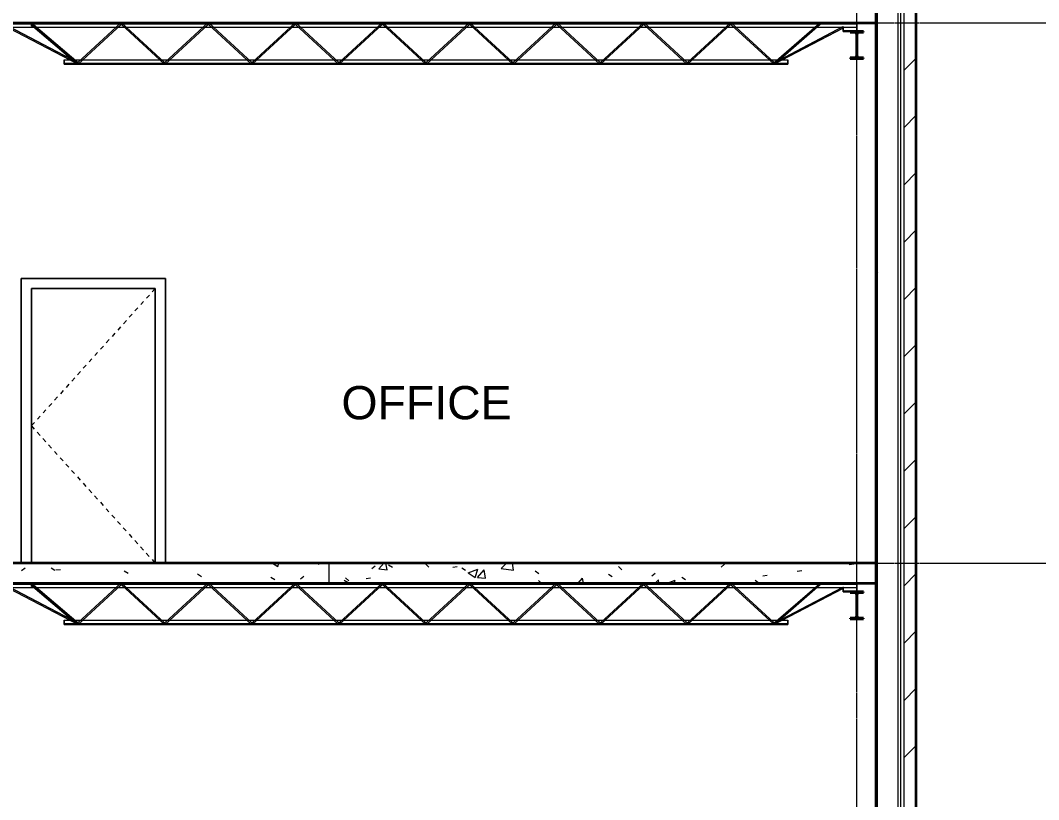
# Model space of a CAD drawing. Header units: millimetres. Extents: x -31954 to 493870, y 99509 to 604061.
# Drawn here: x 357306 to 364841, y 124366 to 130137 of the extents above; entities that cross this region are included whole.
import ezdxf

# ---------------------------------------------------------------- set-up
doc = ezdxf.new("R2010")
doc.units = ezdxf.units.MM
doc.header["$LTSCALE"] = 10
doc.linetypes.add('Center', pattern=[2, 1.25, -0.25, 0.25, -0.25])
doc.linetypes.add('Dash', pattern=[6.35, 3.175, -3.175])
for name, color, linetype, lineweight in [('A-ANNOTATIONS', 1, 'Continuous', 9), ('A-DOOR', 1, 'Continuous', 18), ('A-FLOR-LEVL', 6, 'Continuous', 9), ('A-FLOR-OTLN', 6, 'Continuous', 9), ('A-FLOR-PATT', 8, 'Continuous', 35), ('A-HATCH', 9, 'Continuous', 0), ('A-ROOF', 4, 'Continuous', 9), ('A-WALL', 2, 'Continuous', 18), ('S-BEAM-STEEL-SECTION', 4, 'Continuous', 20), ('S-GRID', 6, 'Center', 9)]:
    doc.layers.add(name, color=color, linetype=linetype, lineweight=lineweight)
doc.styles.get("Standard").update_dxf_attribs({"font": 'arial.ttf', "width": 0.8})
pattern_1 = [(45, (352317.82, 116967.97), (-247.4874, 247.4874), []), (45, (352317.82, 117342.97), (-247.4874, 247.4874), [])]

msp = doc.modelspace()

# ---------------------------------------------------------------- hatches: boundary and pattern name
at = {"layer": 'S-BEAM-STEEL-SECTION'}
h = msp.add_hatch(dxfattribs=at)
h.set_pattern_fill('FP_5', color=256, style=0, pattern_type=2)
h.set_pattern_definition(pattern_1)
edge = h.paths.add_edge_path(flags=0)
edge.add_line((363545, 129859.7), (363545, 129854.5))
edge.add_line((363545, 129854.5), (363445, 129854.5))
edge.add_line((363445, 129854.5), (363445, 129859.7))
edge.add_line((363445, 129859.7), (363481.1, 129859.7))
edge.add_arc((363481.1, 129871.5), 11.8, 270, 360)
edge.add_line((363492.9, 129871.5), (363492.9, 130037.5))
edge.add_arc((363481.1, 130037.5), 11.8, 0, 90)
edge.add_line((363481.1, 130049.3), (363445, 130049.3))
edge.add_line((363445, 130049.3), (363445, 130054.5))
edge.add_line((363445, 130054.5), (363545, 130054.5))
edge.add_line((363545, 130054.5), (363545, 130049.3))
edge.add_line((363545, 130049.3), (363509, 130049.3))
edge.add_arc((363509, 130037.5), 11.8, 90, 180)
edge.add_line((363497.2, 130037.5), (363497.2, 129871.5))
edge.add_arc((363509, 129871.5), 11.8, 180, 270)
edge.add_line((363509, 129859.7), (363545, 129859.7))
h = msp.add_hatch(dxfattribs=at)
h.set_pattern_fill('FP_5', color=256, style=0, pattern_type=2)
h.set_pattern_definition(pattern_1)
edge = h.paths.add_edge_path(flags=0)
edge.add_arc((363481.1, 125721.5), 11.8, 270, 360)
edge.add_line((363492.9, 125721.5), (363492.9, 125887.5))
edge.add_arc((363481.1, 125887.5), 11.8, 0, 90)
edge.add_line((363481.1, 125899.3), (363445, 125899.3))
edge.add_line((363445, 125899.3), (363445, 125904.5))
edge.add_line((363445, 125904.5), (363545, 125904.5))
edge.add_line((363545, 125904.5), (363545, 125899.3))
edge.add_line((363545, 125899.3), (363509, 125899.3))
edge.add_arc((363509, 125887.5), 11.8, 90, 180)
edge.add_line((363497.2, 125887.5), (363497.2, 125721.5))
edge.add_arc((363509, 125721.5), 11.8, 180, 270)
edge.add_line((363509, 125709.7), (363545, 125709.7))
edge.add_line((363545, 125709.7), (363545, 125704.5))
edge.add_line((363545, 125704.5), (363445, 125704.5))
edge.add_line((363445, 125704.5), (363445, 125709.7))
edge.add_line((363445, 125709.7), (363481.1, 125709.7))

# ---------------------------------------------------------------- linework, layer by layer
at = {"layer": 'A-DOOR'}
for p, q in [((358378.5, 128226), (357311.5, 128226)), ((357311.5, 126118), (357311.5, 128226)), ((357311.5, 128226), (357311.5, 126118)), ((358378.5, 128226), (357311.5, 128226)), ((357311.5, 126118), (357311.5, 128226)), ((357311.5, 128226), (358378.5, 128226)), ((358378.5, 128226), (357311.5, 128226)), ((357311.5, 128226), (357311.5, 126118)), ((357311.5, 128226), (357311.5, 126118)), ((358378.5, 128226), (357311.5, 128226)), ((357311.5, 128226), (358378.5, 128226)), ((357311.5, 126118), (357311.5, 128226)), ((358378.5, 128226), (358378.5, 126118)), ((358378.5, 126118), (358378.5, 128226)), ((358378.5, 128226), (358378.5, 126118)), ((358378.5, 126118), (358378.5, 128226)), ((358378.5, 126118), (358378.5, 128226)), ((358378.5, 128226), (358378.5, 126118)), ((358302.5, 128150), (357387.5, 128150)), ((357387.5, 128150), (357387.5, 126118)), ((357387.5, 126118), (357387.5, 128150)), ((357387.5, 128150), (358302.5, 128150)), ((357387.5, 126118), (357387.5, 128150)), ((357387.5, 128150), (358302.5, 128150)), ((358302.5, 128150), (357387.5, 128150)), ((357387.5, 128150), (357387.5, 126118)), ((357387.5, 128150), (357387.5, 126118)), ((358302.5, 128150), (357387.5, 128150)), ((357387.5, 128150), (358302.5, 128150)), ((357387.5, 126118), (357387.5, 128150)), ((358302.5, 126118), (358302.5, 128150)), ((358302.5, 128150), (358302.5, 126118)), ((358302.5, 128150), (358302.5, 126118)), ((358302.5, 126118), (358302.5, 128150)), ((358302.5, 126118), (358302.5, 128150)), ((358302.5, 128150), (358302.5, 126118)), ((357387.5, 126118), (357311.5, 126118)), ((357311.5, 126118), (357387.5, 126118)), ((357311.5, 126118), (357387.5, 126118)), ((357387.5, 126118), (357311.5, 126118)), ((357387.5, 126118), (358302.5, 126118)), ((358302.5, 126118), (357387.5, 126118)), ((358378.5, 126118), (358302.5, 126118)), ((358302.5, 126118), (358378.5, 126118)), ((358302.5, 126118), (358378.5, 126118)), ((358378.5, 126118), (358302.5, 126118))]:
    msp.add_line(p, q, dxfattribs=at)
at = {"layer": 'A-DOOR', "linetype": 'Dash'}
for p, q in [((358302.5, 128150), (357387.5, 127134)), ((357387.5, 127134), (358302.5, 126118))]:
    msp.add_line(p, q, dxfattribs=at)
at = {"layer": 'A-FLOR-LEVL', "linetype": 'Center'}
for p, q in [((331137.8, 130118), (369016.9, 130118)), ((331137.8, 126118), (369016.9, 126118))]:
    msp.add_line(p, q, dxfattribs=at)
at = {"layer": 'A-FLOR-OTLN', "lineweight": 35}
for p, q in [((363635, 126118), (344175, 126118)), ((344299, 125968), (363635, 125968))]:
    msp.add_line(p, q, dxfattribs=at)
at = {"layer": 'A-FLOR-OTLN'}
msp.add_line((359591, 125968), (359591, 126118), dxfattribs=at)
at = {"layer": 'A-FLOR-PATT', "lineweight": 9}
for p, q in [((357314.3, 126061.7), (357340.9, 126082.2)), ((357532.4, 126083.3), (357560.7, 126065.3)), ((357569.2, 126066.6), (357602.5, 126071)), ((359172.3, 126118), (359210.4, 126092.3)), ((359210.4, 126092.2), (359219.1, 126118)), ((359503.6, 126118), (359515.9, 126110.1)), ((359905.4, 126077.5), (359932, 126097.9)), ((359958.8, 126074.1), (359995.6, 126118)), ((359958.8, 126074.1), (360019.5, 126068.8)), ((360019.6, 126068.7), (360010.5, 126118)), ((360030, 126105.2), (360058.3, 126087.2)), ((360302.9, 126111.2), (360327.6, 126088.5)), ((360505.2, 126087.6), (360538.4, 126092)), ((360572.4, 126082.3), (360600.7, 126064.3)), ((360620, 126045), (360691.1, 126072.3)), ((360670.6, 126010.8), (360691.2, 126072.2)), ((360687.5, 126010.3), (360736.5, 126068.7)), ((360748.3, 126005), (360736.6, 126068.7)), ((360864.4, 126078.5), (360902.3, 126118)), ((360864.4, 126078.5), (360954.8, 126064.5)), ((360954.7, 126064.5), (360948.5, 126118)), ((361731.3, 126091.5), (361756.1, 126068.9)), ((362490.4, 126088.6), (362517, 126109)), ((363053.8, 126057.6), (363087.1, 126062)), ((363438.6, 126108.3), (363471.9, 126112.7)), ((358074.8, 126060.4), (358103.1, 126042.4)), ((358617.2, 126037.5), (358645.4, 126019.4)), ((359159.5, 126014.5), (359187.8, 125996.5)), ((359377.7, 126001.3), (359404.3, 126021.7)), ((359701.9, 125991.6), (359730.2, 125973.6)), ((359710.3, 126009.5), (359735.1, 125986.8)), ((359863.5, 126003.1), (359896.8, 126007.5)), ((360620, 126045), (360670.5, 126010.9)), ((360687.5, 126010.3), (360748.2, 126005)), ((361114.7, 126059.4), (361143, 126041.3)), ((361138.8, 125989.8), (361162.7, 125968)), ((361434.2, 125968), (361465.2, 126005)), ((361472.1, 125968), (361465.3, 126004.9)), ((361657.1, 126036.4), (361685.4, 126018.4)), ((361977.2, 126023.6), (362003.8, 126044)), ((362004, 125968), (362027.9, 125992.8)), ((362030.7, 125968), (362027.8, 125992.9)), ((362091.4, 125968), (362151.2, 125990.9)), ((362143.6, 125968), (362151.3, 125990.9)), ((362199.5, 126013.5), (362227.8, 125995.5)), ((362741.8, 125990.6), (362770.1, 125972.6)), ((362799.5, 126024.1), (362832.7, 126028.5)), ((360244.2, 125968.7), (360245.4, 125968)), ((361476.3, 125968), (361482.1, 125972.4))]:
    msp.add_line(p, q, dxfattribs=at)
at = {"layer": 'A-HATCH', "lineweight": 9}
for p, q in [((363845, 129768), (363935, 129858)), ((363845, 129343.7), (363935, 129433.7)), ((363845, 128919.4), (363935, 129009.4)), ((363648, 128859.4), (363643.3, 128867.7)), ((363845, 128495.2), (363935, 128585.2)), ((363648, 128268.5), (363643.8, 128261.2)), ((363845, 128070.9), (363935, 128160.9)), ((363845, 127646.6), (363935, 127736.6)), ((363845, 127222.4), (363935, 127312.4)), ((363845, 126798.1), (363935, 126888.1)), ((363845, 126373.8), (363935, 126463.8)), ((363845, 125949.6), (363935, 126039.6)), ((363845, 125525.3), (363935, 125615.3)), ((363845, 125101), (363935, 125191)), ((363845, 124676.8), (363935, 124766.8)), ((363648, 124389), (363637.9, 124406.5))]:
    msp.add_line(p, q, dxfattribs=at)
at = {"layer": 'A-ROOF', "lineweight": 35}
msp.add_line((336290, 130118), (363635, 130118), dxfattribs=at)
at = {"layer": 'A-WALL', "lineweight": 35}
for p, q in [((363635, 134118), (363635, 122118)), ((363935, 122118), (363935, 134118))]:
    msp.add_line(p, q, dxfattribs=at)
at = {"layer": 'A-WALL'}
for p, q in [((363648, 122118), (363648, 134118)), ((363800, 122118), (363800, 134118)), ((363820, 122118), (363820, 134118)), ((363845, 122118), (363845, 134118))]:
    msp.add_line(p, q, dxfattribs=at)
at = {"layer": 'S-BEAM-STEEL-SECTION'}
for p, q in [((363495, 130118), (357120, 130118)), ((357120, 130118), (363495, 130118)), ((363495, 130118), (357120, 130118)), ((357120, 130118), (363495, 130118)), ((357120, 130111.5), (363495, 130111.5)), ((357120, 130111.5), (363495, 130111.5)), ((357120, 130111.5), (363495, 130111.5)), ((357120, 130111.5), (363495, 130111.5)), ((357120, 130086), (363495, 130086)), ((357120, 130086), (363495, 130086)), ((357120, 130086), (363495, 130086)), ((357120, 130086), (363495, 130086)), ((357218.8, 130081.2), (357727.8, 129815.1)), ((357218.8, 130081.2), (357727.8, 129815.1)), ((357732.2, 129823.5), (357221.2, 130090.7)), ((357221.2, 130090.7), (357732.2, 129823.5)), ((357387.9, 130103.7), (357387.9, 130094.2)), ((357387.9, 130094.2), (357387.9, 130103.7)), ((357387.9, 130103.7), (357402.3, 130103.7)), ((357402.3, 130103.7), (357387.9, 130103.7)), ((357398.8, 130094.2), (357387.9, 130094.2)), ((357398.8, 130094.2), (357387.9, 130094.2)), ((357398.8, 130094.2), (357726.9, 129815.7)), ((357726.9, 129815.7), (357398.8, 130094.2)), ((357402.3, 130103.7), (357733.1, 129822.9)), ((357733.1, 129822.9), (357402.3, 130103.7)), ((357731.3, 129824.1), (358047.2, 130116.4)), ((358047.2, 130116.4), (357731.3, 129824.1)), ((357735, 129814.6), (358050.9, 130106.9)), ((358050.9, 130106.9), (357735, 129814.6)), ((358047.2, 130116.4), (358057.2, 130116.4)), ((358057.2, 130116.4), (358047.2, 130116.4)), ((358050.9, 130106.9), (358053.5, 130106.9)), ((358053.5, 130106.9), (358050.9, 130106.9)), ((358053.5, 130106.9), (358369.4, 129814.6)), ((358369.4, 129814.6), (358053.5, 130106.9)), ((358057.2, 130116.4), (358373.1, 129824.1)), ((358373.1, 129824.1), (358057.2, 130116.4)), ((358375.7, 129824.1), (358691.5, 130116.4)), ((358691.5, 130116.4), (358375.7, 129824.1)), ((358379.4, 129814.6), (358695.3, 130106.9)), ((358695.3, 130106.9), (358379.4, 129814.6)), ((358691.5, 130116.4), (358701.6, 130116.4)), ((358701.6, 130116.4), (358691.5, 130116.4)), ((358695.3, 130106.9), (358697.9, 130106.9)), ((358697.9, 130106.9), (358695.3, 130106.9)), ((358697.9, 130106.9), (359013.7, 129814.6)), ((359013.7, 129814.6), (358697.9, 130106.9)), ((358701.6, 130116.4), (359017.4, 129824.1)), ((359017.4, 129824.1), (358701.6, 130116.4)), ((359020.1, 129824.1), (359335.9, 130116.4)), ((359335.9, 130116.4), (359020.1, 129824.1)), ((359023.8, 129814.6), (359339.6, 130106.9)), ((359339.6, 130106.9), (359023.8, 129814.6)), ((359335.9, 130116.4), (359346, 130116.4)), ((359346, 130116.4), (359335.9, 130116.4)), ((359339.6, 130106.9), (359342.3, 130106.9)), ((359342.3, 130106.9), (359339.6, 130106.9)), ((359342.3, 130106.9), (359658.1, 129814.6)), ((359658.1, 129814.6), (359342.3, 130106.9)), ((359346, 130116.4), (359661.8, 129824.1)), ((359661.8, 129824.1), (359346, 130116.4)), ((359664.5, 129824.1), (359980.3, 130116.4)), ((359980.3, 130116.4), (359664.5, 129824.1)), ((359668.2, 129814.6), (359984, 130106.9)), ((359984, 130106.9), (359668.2, 129814.6)), ((359980.3, 130116.4), (359990.4, 130116.4)), ((359990.4, 130116.4), (359980.3, 130116.4)), ((359984, 130106.9), (359986.6, 130106.9)), ((359986.6, 130106.9), (359984, 130106.9)), ((359986.6, 130106.9), (360302.5, 129814.6)), ((360302.5, 129814.6), (359986.6, 130106.9)), ((359990.4, 130116.4), (360306.2, 129824.1)), ((360306.2, 129824.1), (359990.4, 130116.4)), ((360308.8, 129824.1), (360624.7, 130116.4)), ((360624.7, 130116.4), (360308.8, 129824.1)), ((360312.5, 129814.6), (360628.4, 130106.9)), ((360628.4, 130106.9), (360312.5, 129814.6)), ((360624.7, 130116.4), (360634.7, 130116.4)), ((360634.7, 130116.4), (360624.7, 130116.4)), ((360628.4, 130106.9), (360631, 130106.9)), ((360631, 130106.9), (360628.4, 130106.9)), ((360631, 130106.9), (360946.9, 129814.6)), ((360946.9, 129814.6), (360631, 130106.9)), ((360634.7, 130116.4), (360950.6, 129824.1)), ((360950.6, 129824.1), (360634.7, 130116.4)), ((360953.2, 129824.1), (361269, 130116.4)), ((361269, 130116.4), (360953.2, 129824.1)), ((360956.9, 129814.6), (361272.8, 130106.9)), ((361272.8, 130106.9), (360956.9, 129814.6)), ((361269, 130116.4), (361279.1, 130116.4)), ((361279.1, 130116.4), (361269, 130116.4)), ((361272.8, 130106.9), (361275.4, 130106.9)), ((361275.4, 130106.9), (361272.8, 130106.9)), ((361275.4, 130106.9), (361591.2, 129814.6)), ((361591.2, 129814.6), (361275.4, 130106.9)), ((361279.1, 130116.4), (361594.9, 129824.1)), ((361594.9, 129824.1), (361279.1, 130116.4)), ((361597.6, 129824.1), (361913.4, 130116.4)), ((361913.4, 130116.4), (361597.6, 129824.1)), ((361601.3, 129814.6), (361917.1, 130106.9)), ((361917.1, 130106.9), (361601.3, 129814.6)), ((361913.4, 130116.4), (361923.5, 130116.4)), ((361923.5, 130116.4), (361913.4, 130116.4)), ((361917.1, 130106.9), (361919.8, 130106.9)), ((361919.8, 130106.9), (361917.1, 130106.9)), ((361919.8, 130106.9), (362235.6, 129814.6)), ((362235.6, 129814.6), (361919.8, 130106.9)), ((361923.5, 130116.4), (362239.3, 129824.1)), ((362239.3, 129824.1), (361923.5, 130116.4)), ((362242, 129824.1), (362557.8, 130116.4)), ((362557.8, 130116.4), (362242, 129824.1)), ((362245.7, 129814.6), (362561.5, 130106.9)), ((362561.5, 130106.9), (362245.7, 129814.6)), ((362557.8, 130116.4), (362567.9, 130116.4)), ((362567.9, 130116.4), (362557.8, 130116.4)), ((362561.5, 130106.9), (362564.1, 130106.9)), ((362564.1, 130106.9), (362561.5, 130106.9)), ((362564.1, 130106.9), (362880, 129814.6)), ((362880, 129814.6), (362564.1, 130106.9)), ((362567.9, 130116.4), (362883.7, 129824.1)), ((362883.7, 129824.1), (362567.9, 130116.4)), ((362881.9, 129822.9), (363218.6, 130115.2)), ((362881.9, 129822.9), (363218.6, 130115.2)), ((362882.8, 129823.5), (363392.8, 130090.2)), ((362882.8, 129823.5), (363392.8, 130090.2)), ((363397.2, 130081.8), (362887.2, 129815.1)), ((362887.2, 129815.1), (363397.2, 130081.8)), ((363224.8, 130108), (362888.1, 129815.7)), ((362888.1, 129815.7), (363224.8, 130108)), ((363224.8, 130108), (363218.6, 130115.2)), ((363218.6, 130115.2), (363224.8, 130108)), ((363397.2, 130081.8), (363392.8, 130090.2)), ((363392.8, 130090.2), (363397.2, 130081.8)), ((363395, 130054.5), (363395, 130086)), ((363395, 130086), (363395, 130061)), ((363395, 130061), (363395, 130086)), ((363395, 130086), (363395, 130054.5)), ((363395, 130086), (363495, 130086)), ((363395, 130086), (363495, 130086)), ((363395, 130086), (363495, 130086)), ((363395, 130086), (363495, 130086)), ((363395, 130061), (363395, 130054.5)), ((363395, 130054.5), (363395, 130061)), ((363395, 130061), (363495, 130061)), ((363395, 130061), (363495, 130061)), ((363395, 130061), (363495, 130061)), ((363395, 130061), (363495, 130061)), ((363495, 130118), (363495, 130086)), ((363495, 130111.5), (363495, 130118)), ((363495, 130118), (363495, 130111.5)), ((363495, 130086), (363495, 130118)), ((363495, 130086), (363495, 130111.5)), ((363495, 130111.5), (363495, 130086)), ((363495, 130061), (363495, 130086)), ((363495, 130086), (363495, 130054.5)), ((363495, 130054.5), (363495, 130086)), ((363495, 130086), (363495, 130061)), ((363495, 130054.5), (363495, 130061)), ((363495, 130061), (363495, 130054.5)), ((363495, 130054.5), (363395, 130054.5)), ((363395, 130054.5), (363495, 130054.5)), ((363495, 130054.5), (363395, 130054.5)), ((363395, 130054.5), (363495, 130054.5)), ((357630, 129813), (357630, 129845)), ((357630, 129845), (357630, 129819.5)), ((357630, 129819.5), (357630, 129845)), ((357630, 129845), (357630, 129813)), ((357630, 129845), (362985, 129845)), ((357630, 129845), (362985, 129845)), ((357630, 129845), (362985, 129845)), ((357630, 129845), (362985, 129845)), ((362985, 129819.5), (362985, 129845)), ((362985, 129845), (362985, 129813)), ((362985, 129813), (362985, 129845)), ((362985, 129845), (362985, 129819.5)), ((357630, 129819.5), (357630, 129813)), ((357630, 129813), (357630, 129819.5)), ((357630, 129819.5), (362985, 129819.5)), ((357630, 129819.5), (362985, 129819.5)), ((357630, 129819.5), (362985, 129819.5)), ((357630, 129819.5), (362985, 129819.5)), ((362985, 129813), (357630, 129813)), ((357630, 129813), (362985, 129813)), ((362985, 129813), (357630, 129813)), ((357630, 129813), (362985, 129813)), ((357726.9, 129815.7), (357733.1, 129822.9)), ((357733.1, 129822.9), (357726.9, 129815.7)), ((357732.2, 129823.5), (357727.8, 129815.1)), ((357727.8, 129815.1), (357732.2, 129823.5)), ((357730, 129824.1), (357730, 129814.6)), ((357730, 129814.6), (357730, 129824.1)), ((357730, 129824.1), (357731.3, 129824.1)), ((357731.3, 129824.1), (357730, 129824.1)), ((357735, 129814.6), (357730, 129814.6)), ((357735, 129814.6), (357730, 129814.6)), ((358369.4, 129814.6), (358374.4, 129814.6)), ((358374.4, 129814.6), (358369.4, 129814.6)), ((358373.1, 129824.1), (358374.4, 129824.1)), ((358374.4, 129824.1), (358373.1, 129824.1)), ((358374.4, 129824.1), (358374.4, 129814.6)), ((358374.4, 129814.6), (358374.4, 129824.1)), ((358374.4, 129824.1), (358375.7, 129824.1)), ((358375.7, 129824.1), (358374.4, 129824.1)), ((358374.4, 129814.6), (358374.4, 129824.1)), ((358374.4, 129824.1), (358374.4, 129814.6)), ((358379.4, 129814.6), (358374.4, 129814.6)), ((358379.4, 129814.6), (358374.4, 129814.6)), ((359013.7, 129814.6), (359018.8, 129814.6)), ((359018.8, 129814.6), (359013.7, 129814.6)), ((359017.4, 129824.1), (359018.8, 129824.1)), ((359018.8, 129824.1), (359017.4, 129824.1)), ((359018.8, 129824.1), (359018.8, 129814.6)), ((359018.8, 129814.6), (359018.8, 129824.1)), ((359018.8, 129824.1), (359020.1, 129824.1)), ((359020.1, 129824.1), (359018.8, 129824.1)), ((359018.8, 129814.6), (359018.8, 129824.1)), ((359018.8, 129824.1), (359018.8, 129814.6)), ((359023.8, 129814.6), (359018.8, 129814.6)), ((359023.8, 129814.6), (359018.8, 129814.6)), ((359658.1, 129814.6), (359663.1, 129814.6)), ((359663.1, 129814.6), (359658.1, 129814.6)), ((359661.8, 129824.1), (359663.1, 129824.1)), ((359663.1, 129824.1), (359661.8, 129824.1)), ((359663.1, 129824.1), (359663.1, 129814.6)), ((359663.1, 129814.6), (359663.1, 129824.1)), ((359663.1, 129824.1), (359664.5, 129824.1)), ((359664.5, 129824.1), (359663.1, 129824.1)), ((359663.1, 129814.6), (359663.1, 129824.1)), ((359663.1, 129824.1), (359663.1, 129814.6)), ((359668.2, 129814.6), (359663.1, 129814.6)), ((359668.2, 129814.6), (359663.1, 129814.6)), ((360302.5, 129814.6), (360307.5, 129814.6)), ((360307.5, 129814.6), (360302.5, 129814.6)), ((360306.2, 129824.1), (360307.5, 129824.1)), ((360307.5, 129824.1), (360306.2, 129824.1)), ((360307.5, 129824.1), (360307.5, 129814.6)), ((360307.5, 129814.6), (360307.5, 129824.1)), ((360307.5, 129824.1), (360308.8, 129824.1)), ((360308.8, 129824.1), (360307.5, 129824.1)), ((360307.5, 129814.6), (360307.5, 129824.1)), ((360307.5, 129824.1), (360307.5, 129814.6)), ((360312.5, 129814.6), (360307.5, 129814.6)), ((360312.5, 129814.6), (360307.5, 129814.6)), ((360946.9, 129814.6), (360951.9, 129814.6)), ((360951.9, 129814.6), (360946.9, 129814.6)), ((360950.6, 129824.1), (360951.9, 129824.1)), ((360951.9, 129824.1), (360950.6, 129824.1)), ((360951.9, 129824.1), (360951.9, 129814.6)), ((360951.9, 129814.6), (360951.9, 129824.1)), ((360951.9, 129824.1), (360953.2, 129824.1)), ((360953.2, 129824.1), (360951.9, 129824.1)), ((360951.9, 129814.6), (360951.9, 129824.1)), ((360951.9, 129824.1), (360951.9, 129814.6)), ((360956.9, 129814.6), (360951.9, 129814.6)), ((360956.9, 129814.6), (360951.9, 129814.6)), ((361591.2, 129814.6), (361596.3, 129814.6)), ((361596.3, 129814.6), (361591.2, 129814.6)), ((361594.9, 129824.1), (361596.3, 129824.1)), ((361596.3, 129824.1), (361594.9, 129824.1)), ((361596.3, 129824.1), (361596.3, 129814.6)), ((361596.3, 129814.6), (361596.3, 129824.1)), ((361596.3, 129824.1), (361597.6, 129824.1)), ((361597.6, 129824.1), (361596.3, 129824.1)), ((361596.3, 129814.6), (361596.3, 129824.1)), ((361596.3, 129824.1), (361596.3, 129814.6)), ((361601.3, 129814.6), (361596.3, 129814.6)), ((361601.3, 129814.6), (361596.3, 129814.6)), ((362235.6, 129814.6), (362240.6, 129814.6)), ((362240.6, 129814.6), (362235.6, 129814.6)), ((362239.3, 129824.1), (362240.6, 129824.1)), ((362240.6, 129824.1), (362239.3, 129824.1)), ((362240.6, 129814.6), (362240.6, 129824.1)), ((362240.6, 129824.1), (362240.6, 129814.6)), ((362240.6, 129824.1), (362240.6, 129814.6)), ((362240.6, 129814.6), (362240.6, 129824.1)), ((362240.6, 129824.1), (362242, 129824.1)), ((362242, 129824.1), (362240.6, 129824.1)), ((362245.7, 129814.6), (362240.6, 129814.6)), ((362245.7, 129814.6), (362240.6, 129814.6)), ((362880, 129814.6), (362885, 129814.6)), ((362885, 129814.6), (362880, 129814.6)), ((362888.1, 129815.7), (362881.9, 129822.9)), ((362881.9, 129822.9), (362888.1, 129815.7)), ((362887.2, 129815.1), (362882.8, 129823.5)), ((362882.8, 129823.5), (362887.2, 129815.1)), ((362883.7, 129824.1), (362885, 129824.1)), ((362885, 129824.1), (362883.7, 129824.1)), ((362885, 129814.6), (362885, 129824.1)), ((362885, 129824.1), (362885, 129814.6)), ((362985, 129813), (362985, 129819.5)), ((362985, 129819.5), (362985, 129813)), ((363495, 125968), (357120, 125968)), ((357120, 125968), (363495, 125968)), ((363495, 125968), (357120, 125968)), ((357120, 125968), (363495, 125968)), ((357120, 125961.5), (363495, 125961.5)), ((357120, 125961.5), (363495, 125961.5)), ((357120, 125961.5), (363495, 125961.5)), ((357120, 125961.5), (363495, 125961.5)), ((357120, 125936), (363495, 125936)), ((357120, 125936), (363495, 125936)), ((357120, 125936), (363495, 125936)), ((357120, 125936), (363495, 125936)), ((357218.8, 125931.2), (357727.8, 125665.1)), ((357218.8, 125931.2), (357727.8, 125665.1)), ((357732.2, 125673.5), (357221.2, 125940.7)), ((357221.2, 125940.7), (357732.2, 125673.5)), ((357387.9, 125953.7), (357387.9, 125944.2)), ((357387.9, 125944.2), (357387.9, 125953.7)), ((357387.9, 125953.7), (357402.3, 125953.7)), ((357402.3, 125953.7), (357387.9, 125953.7)), ((357398.8, 125944.2), (357387.9, 125944.2)), ((357398.8, 125944.2), (357387.9, 125944.2)), ((357398.8, 125944.2), (357726.9, 125665.7)), ((357726.9, 125665.7), (357398.8, 125944.2)), ((357402.3, 125953.7), (357733.1, 125672.9)), ((357733.1, 125672.9), (357402.3, 125953.7)), ((357731.3, 125674.1), (358047.2, 125966.4)), ((358047.2, 125966.4), (357731.3, 125674.1)), ((357735, 125664.6), (358050.9, 125956.9)), ((358050.9, 125956.9), (357735, 125664.6)), ((358047.2, 125966.4), (358057.2, 125966.4)), ((358057.2, 125966.4), (358047.2, 125966.4)), ((358050.9, 125956.9), (358053.5, 125956.9)), ((358053.5, 125956.9), (358050.9, 125956.9)), ((358053.5, 125956.9), (358369.4, 125664.6)), ((358369.4, 125664.6), (358053.5, 125956.9)), ((358057.2, 125966.4), (358373.1, 125674.1)), ((358373.1, 125674.1), (358057.2, 125966.4)), ((358375.7, 125674.1), (358691.5, 125966.4)), ((358691.5, 125966.4), (358375.7, 125674.1)), ((358379.4, 125664.6), (358695.3, 125956.9)), ((358695.3, 125956.9), (358379.4, 125664.6)), ((358691.5, 125966.4), (358701.6, 125966.4)), ((358701.6, 125966.4), (358691.5, 125966.4)), ((358695.3, 125956.9), (358697.9, 125956.9)), ((358697.9, 125956.9), (358695.3, 125956.9)), ((358697.9, 125956.9), (359013.7, 125664.6)), ((359013.7, 125664.6), (358697.9, 125956.9)), ((358701.6, 125966.4), (359017.4, 125674.1)), ((359017.4, 125674.1), (358701.6, 125966.4)), ((359020.1, 125674.1), (359335.9, 125966.4)), ((359335.9, 125966.4), (359020.1, 125674.1)), ((359023.8, 125664.6), (359339.6, 125956.9)), ((359339.6, 125956.9), (359023.8, 125664.6)), ((359335.9, 125966.4), (359346, 125966.4)), ((359346, 125966.4), (359335.9, 125966.4)), ((359339.6, 125956.9), (359342.3, 125956.9)), ((359342.3, 125956.9), (359339.6, 125956.9)), ((359342.3, 125956.9), (359658.1, 125664.6)), ((359658.1, 125664.6), (359342.3, 125956.9)), ((359346, 125966.4), (359661.8, 125674.1)), ((359661.8, 125674.1), (359346, 125966.4)), ((359664.5, 125674.1), (359980.3, 125966.4)), ((359980.3, 125966.4), (359664.5, 125674.1)), ((359668.2, 125664.6), (359984, 125956.9)), ((359984, 125956.9), (359668.2, 125664.6)), ((359980.3, 125966.4), (359990.4, 125966.4)), ((359990.4, 125966.4), (359980.3, 125966.4)), ((359984, 125956.9), (359986.6, 125956.9)), ((359986.6, 125956.9), (359984, 125956.9)), ((359986.6, 125956.9), (360302.5, 125664.6)), ((360302.5, 125664.6), (359986.6, 125956.9)), ((359990.4, 125966.4), (360306.2, 125674.1)), ((360306.2, 125674.1), (359990.4, 125966.4)), ((360308.8, 125674.1), (360624.7, 125966.4)), ((360624.7, 125966.4), (360308.8, 125674.1)), ((360312.5, 125664.6), (360628.4, 125956.9)), ((360628.4, 125956.9), (360312.5, 125664.6)), ((360624.7, 125966.4), (360634.7, 125966.4)), ((360634.7, 125966.4), (360624.7, 125966.4)), ((360628.4, 125956.9), (360631, 125956.9)), ((360631, 125956.9), (360628.4, 125956.9)), ((360631, 125956.9), (360946.9, 125664.6)), ((360946.9, 125664.6), (360631, 125956.9)), ((360634.7, 125966.4), (360950.6, 125674.1)), ((360950.6, 125674.1), (360634.7, 125966.4)), ((360953.2, 125674.1), (361269, 125966.4)), ((361269, 125966.4), (360953.2, 125674.1)), ((360956.9, 125664.6), (361272.8, 125956.9)), ((361272.8, 125956.9), (360956.9, 125664.6)), ((361269, 125966.4), (361279.1, 125966.4)), ((361279.1, 125966.4), (361269, 125966.4)), ((361272.8, 125956.9), (361275.4, 125956.9)), ((361275.4, 125956.9), (361272.8, 125956.9)), ((361275.4, 125956.9), (361591.2, 125664.6)), ((361591.2, 125664.6), (361275.4, 125956.9)), ((361279.1, 125966.4), (361594.9, 125674.1)), ((361594.9, 125674.1), (361279.1, 125966.4)), ((361597.6, 125674.1), (361913.4, 125966.4)), ((361913.4, 125966.4), (361597.6, 125674.1)), ((361601.3, 125664.6), (361917.1, 125956.9)), ((361917.1, 125956.9), (361601.3, 125664.6)), ((361913.4, 125966.4), (361923.5, 125966.4)), ((361923.5, 125966.4), (361913.4, 125966.4)), ((361917.1, 125956.9), (361919.8, 125956.9)), ((361919.8, 125956.9), (361917.1, 125956.9)), ((361919.8, 125956.9), (362235.6, 125664.6)), ((362235.6, 125664.6), (361919.8, 125956.9)), ((361923.5, 125966.4), (362239.3, 125674.1)), ((362239.3, 125674.1), (361923.5, 125966.4)), ((362242, 125674.1), (362557.8, 125966.4)), ((362557.8, 125966.4), (362242, 125674.1)), ((362245.7, 125664.6), (362561.5, 125956.9)), ((362561.5, 125956.9), (362245.7, 125664.6)), ((362557.8, 125966.4), (362567.9, 125966.4)), ((362567.9, 125966.4), (362557.8, 125966.4)), ((362561.5, 125956.9), (362564.1, 125956.9)), ((362564.1, 125956.9), (362561.5, 125956.9)), ((362564.1, 125956.9), (362880, 125664.6)), ((362880, 125664.6), (362564.1, 125956.9)), ((362567.9, 125966.4), (362883.7, 125674.1)), ((362883.7, 125674.1), (362567.9, 125966.4)), ((362881.9, 125672.9), (363218.6, 125965.2)), ((362881.9, 125672.9), (363218.6, 125965.2)), ((362882.8, 125673.5), (363392.8, 125940.2)), ((362882.8, 125673.5), (363392.8, 125940.2)), ((363397.2, 125931.8), (362887.2, 125665.1)), ((362887.2, 125665.1), (363397.2, 125931.8)), ((363224.8, 125958), (362888.1, 125665.7)), ((362888.1, 125665.7), (363224.8, 125958)), ((363224.8, 125958), (363218.6, 125965.2)), ((363218.6, 125965.2), (363224.8, 125958)), ((363397.2, 125931.8), (363392.8, 125940.2)), ((363392.8, 125940.2), (363397.2, 125931.8)), ((363395, 125904.5), (363395, 125936)), ((363395, 125936), (363395, 125911)), ((363395, 125911), (363395, 125936)), ((363395, 125936), (363395, 125904.5)), ((363395, 125936), (363495, 125936)), ((363395, 125936), (363495, 125936)), ((363395, 125936), (363495, 125936)), ((363395, 125936), (363495, 125936)), ((363395, 125911), (363395, 125904.5)), ((363395, 125904.5), (363395, 125911)), ((363395, 125911), (363495, 125911)), ((363395, 125911), (363495, 125911)), ((363395, 125911), (363495, 125911)), ((363395, 125911), (363495, 125911)), ((363495, 125968), (363495, 125936)), ((363495, 125961.5), (363495, 125968)), ((363495, 125968), (363495, 125961.5)), ((363495, 125936), (363495, 125968)), ((363495, 125936), (363495, 125961.5)), ((363495, 125961.5), (363495, 125936)), ((363495, 125911), (363495, 125936)), ((363495, 125936), (363495, 125904.5)), ((363495, 125904.5), (363495, 125936)), ((363495, 125936), (363495, 125911)), ((363495, 125904.5), (363495, 125911)), ((363495, 125911), (363495, 125904.5)), ((363495, 125904.5), (363395, 125904.5)), ((363395, 125904.5), (363495, 125904.5)), ((363495, 125904.5), (363395, 125904.5)), ((363395, 125904.5), (363495, 125904.5)), ((357630, 125663), (357630, 125695)), ((357630, 125695), (357630, 125669.5)), ((357630, 125669.5), (357630, 125695)), ((357630, 125695), (357630, 125663)), ((357630, 125695), (362985, 125695)), ((357630, 125695), (362985, 125695)), ((357630, 125695), (362985, 125695)), ((357630, 125695), (362985, 125695)), ((362985, 125669.5), (362985, 125695)), ((362985, 125695), (362985, 125663)), ((362985, 125663), (362985, 125695)), ((362985, 125695), (362985, 125669.5)), ((357630, 125669.5), (357630, 125663)), ((357630, 125663), (357630, 125669.5)), ((357630, 125669.5), (362985, 125669.5)), ((357630, 125669.5), (362985, 125669.5)), ((357630, 125669.5), (362985, 125669.5)), ((357630, 125669.5), (362985, 125669.5)), ((362985, 125663), (357630, 125663)), ((357630, 125663), (362985, 125663)), ((362985, 125663), (357630, 125663)), ((357630, 125663), (362985, 125663)), ((357726.9, 125665.7), (357733.1, 125672.9)), ((357733.1, 125672.9), (357726.9, 125665.7)), ((357732.2, 125673.5), (357727.8, 125665.1)), ((357727.8, 125665.1), (357732.2, 125673.5)), ((357730, 125674.1), (357730, 125664.6)), ((357730, 125664.6), (357730, 125674.1)), ((357730, 125674.1), (357731.3, 125674.1)), ((357731.3, 125674.1), (357730, 125674.1)), ((357735, 125664.6), (357730, 125664.6)), ((357735, 125664.6), (357730, 125664.6)), ((358369.4, 125664.6), (358374.4, 125664.6)), ((358374.4, 125664.6), (358369.4, 125664.6)), ((358373.1, 125674.1), (358374.4, 125674.1)), ((358374.4, 125674.1), (358373.1, 125674.1)), ((358374.4, 125674.1), (358374.4, 125664.6)), ((358374.4, 125664.6), (358374.4, 125674.1)), ((358374.4, 125674.1), (358375.7, 125674.1)), ((358375.7, 125674.1), (358374.4, 125674.1)), ((358374.4, 125664.6), (358374.4, 125674.1)), ((358374.4, 125674.1), (358374.4, 125664.6)), ((358379.4, 125664.6), (358374.4, 125664.6)), ((358379.4, 125664.6), (358374.4, 125664.6)), ((359013.7, 125664.6), (359018.8, 125664.6)), ((359018.8, 125664.6), (359013.7, 125664.6)), ((359017.4, 125674.1), (359018.8, 125674.1)), ((359018.8, 125674.1), (359017.4, 125674.1)), ((359018.8, 125674.1), (359018.8, 125664.6)), ((359018.8, 125664.6), (359018.8, 125674.1)), ((359018.8, 125674.1), (359020.1, 125674.1)), ((359020.1, 125674.1), (359018.8, 125674.1)), ((359018.8, 125664.6), (359018.8, 125674.1)), ((359018.8, 125674.1), (359018.8, 125664.6)), ((359023.8, 125664.6), (359018.8, 125664.6)), ((359023.8, 125664.6), (359018.8, 125664.6)), ((359658.1, 125664.6), (359663.1, 125664.6)), ((359663.1, 125664.6), (359658.1, 125664.6)), ((359661.8, 125674.1), (359663.1, 125674.1)), ((359663.1, 125674.1), (359661.8, 125674.1)), ((359663.1, 125674.1), (359663.1, 125664.6)), ((359663.1, 125664.6), (359663.1, 125674.1)), ((359663.1, 125674.1), (359664.5, 125674.1)), ((359664.5, 125674.1), (359663.1, 125674.1)), ((359663.1, 125664.6), (359663.1, 125674.1)), ((359663.1, 125674.1), (359663.1, 125664.6)), ((359668.2, 125664.6), (359663.1, 125664.6)), ((359668.2, 125664.6), (359663.1, 125664.6)), ((360302.5, 125664.6), (360307.5, 125664.6)), ((360307.5, 125664.6), (360302.5, 125664.6)), ((360306.2, 125674.1), (360307.5, 125674.1)), ((360307.5, 125674.1), (360306.2, 125674.1)), ((360307.5, 125674.1), (360307.5, 125664.6)), ((360307.5, 125664.6), (360307.5, 125674.1)), ((360307.5, 125674.1), (360308.8, 125674.1)), ((360308.8, 125674.1), (360307.5, 125674.1)), ((360307.5, 125664.6), (360307.5, 125674.1)), ((360307.5, 125674.1), (360307.5, 125664.6)), ((360312.5, 125664.6), (360307.5, 125664.6)), ((360312.5, 125664.6), (360307.5, 125664.6)), ((360946.9, 125664.6), (360951.9, 125664.6)), ((360951.9, 125664.6), (360946.9, 125664.6)), ((360950.6, 125674.1), (360951.9, 125674.1)), ((360951.9, 125674.1), (360950.6, 125674.1)), ((360951.9, 125674.1), (360951.9, 125664.6)), ((360951.9, 125664.6), (360951.9, 125674.1)), ((360951.9, 125674.1), (360953.2, 125674.1)), ((360953.2, 125674.1), (360951.9, 125674.1)), ((360951.9, 125664.6), (360951.9, 125674.1)), ((360951.9, 125674.1), (360951.9, 125664.6)), ((360956.9, 125664.6), (360951.9, 125664.6)), ((360956.9, 125664.6), (360951.9, 125664.6)), ((361591.2, 125664.6), (361596.3, 125664.6)), ((361596.3, 125664.6), (361591.2, 125664.6)), ((361594.9, 125674.1), (361596.3, 125674.1)), ((361596.3, 125674.1), (361594.9, 125674.1)), ((361596.3, 125674.1), (361596.3, 125664.6)), ((361596.3, 125664.6), (361596.3, 125674.1)), ((361596.3, 125674.1), (361597.6, 125674.1)), ((361597.6, 125674.1), (361596.3, 125674.1)), ((361596.3, 125664.6), (361596.3, 125674.1)), ((361596.3, 125674.1), (361596.3, 125664.6)), ((361601.3, 125664.6), (361596.3, 125664.6)), ((361601.3, 125664.6), (361596.3, 125664.6)), ((362235.6, 125664.6), (362240.6, 125664.6)), ((362240.6, 125664.6), (362235.6, 125664.6)), ((362239.3, 125674.1), (362240.6, 125674.1)), ((362240.6, 125674.1), (362239.3, 125674.1)), ((362240.6, 125664.6), (362240.6, 125674.1)), ((362240.6, 125674.1), (362240.6, 125664.6)), ((362240.6, 125674.1), (362240.6, 125664.6)), ((362240.6, 125664.6), (362240.6, 125674.1)), ((362240.6, 125674.1), (362242, 125674.1)), ((362242, 125674.1), (362240.6, 125674.1)), ((362245.7, 125664.6), (362240.6, 125664.6)), ((362245.7, 125664.6), (362240.6, 125664.6)), ((362880, 125664.6), (362885, 125664.6)), ((362885, 125664.6), (362880, 125664.6)), ((362888.1, 125665.7), (362881.9, 125672.9)), ((362881.9, 125672.9), (362888.1, 125665.7)), ((362887.2, 125665.1), (362882.8, 125673.5)), ((362882.8, 125673.5), (362887.2, 125665.1)), ((362883.7, 125674.1), (362885, 125674.1)), ((362885, 125674.1), (362883.7, 125674.1)), ((362885, 125664.6), (362885, 125674.1)), ((362885, 125674.1), (362885, 125664.6)), ((362985, 125663), (362985, 125669.5)), ((362985, 125669.5), (362985, 125663))]:
    msp.add_line(p, q, dxfattribs=at)
at = {"layer": 'S-BEAM-STEEL-SECTION', "lineweight": 35}
for p, q in [((363545, 130054.5), (363445, 130054.5)), ((363445, 130054.5), (363445, 130049.3)), ((363445, 130049.3), (363481.1, 130049.3)), ((363492.9, 130037.5), (363492.9, 129871.5)), ((363497.2, 129871.5), (363497.2, 130037.5)), ((363509, 130049.3), (363545, 130049.3)), ((363545, 130049.3), (363545, 130054.5)), ((363481.1, 129859.7), (363445, 129859.7)), ((363445, 129859.7), (363445, 129854.5)), ((363445, 129854.5), (363545, 129854.5)), ((363545, 129859.7), (363509, 129859.7)), ((363545, 129854.5), (363545, 129859.7)), ((363545, 125904.5), (363445, 125904.5)), ((363445, 125904.5), (363445, 125899.3)), ((363445, 125899.3), (363481.1, 125899.3)), ((363492.9, 125887.5), (363492.9, 125721.5)), ((363497.2, 125721.5), (363497.2, 125887.5)), ((363509, 125899.3), (363545, 125899.3)), ((363545, 125899.3), (363545, 125904.5)), ((363481.1, 125709.7), (363445, 125709.7)), ((363445, 125709.7), (363445, 125704.5)), ((363445, 125704.5), (363545, 125704.5)), ((363545, 125709.7), (363509, 125709.7)), ((363545, 125704.5), (363545, 125709.7))]:
    msp.add_line(p, q, dxfattribs=at)
for centre, start, end in [((363481.1, 130037.5), 0, 90), ((363509, 130037.5), 90, 180), ((363481.1, 129871.5), 270, 0), ((363509, 129871.5), 180, 270), ((363481.1, 125887.5), 0, 90), ((363509, 125887.5), 90, 180), ((363481.1, 125721.5), 270, 0), ((363509, 125721.5), 180, 270)]:
    msp.add_arc(centre, 11.8, start, end, dxfattribs=at)
at = {"layer": 'S-GRID'}
msp.add_line((363495, 118568), (363495, 137118), dxfattribs=at)

# ---------------------------------------------------------------- texts
at = {"layer": 'A-ANNOTATIONS'}
msp.add_text('OFFICE', height=245.88, dxfattribs=at).set_placement((359681.4, 127182.7))

doc.saveas('drawing.dxf')
